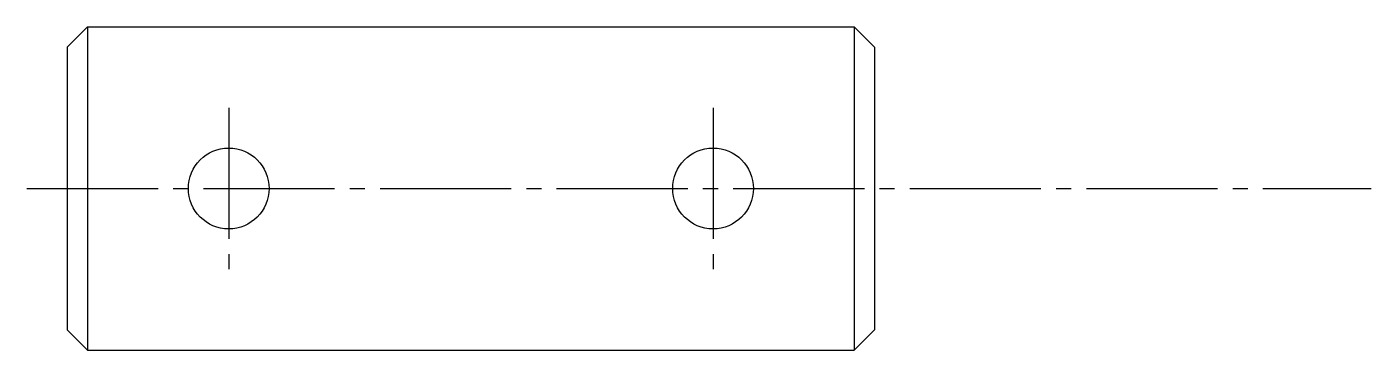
# Model space of a CAD drawing. Extents: x 21 to 333, y 20 to 212.
# Drawn here: x 239.55 to 272.86, y 203.09 to 211.09 of the extents above; entities outside this region: 2.
import ezdxf

# ---------------------------------------------------------------- set-up
doc = ezdxf.new("R2010")
doc.units = 0
doc.header["$LTSCALE"] = 0.25
doc.linetypes.add('CENTER', pattern=[17.5, 13, -1.5, 1.5, -1.5])
doc.layers.get('0').update_dxf_attribs({"linetype": 'CONTINUOUS'})
doc.layers.add('CENTER', color=1, linetype='CENTER')

msp = doc.modelspace()

# ---------------------------------------------------------------- linework, layer by layer
for p, q in [((240.555, 210.588), (241.055, 211.088)), ((241.055, 211.088), (241.055, 203.088)), ((241.055, 211.088), (260.055, 211.088)), ((260.055, 211.088), (260.055, 203.088)), ((260.055, 211.088), (260.555, 210.588)), ((240.555, 210.588), (240.555, 203.588)), ((260.555, 210.588), (260.555, 203.588)), ((241.055, 203.088), (240.555, 203.588)), ((260.055, 203.088), (260.555, 203.588)), ((241.055, 203.088), (260.055, 203.088)), ((245.805, 203.088), (245.805, 203.088)), ((250.555, 203.088), (250.555, 203.088))]:
    msp.add_line(p, q)
for centre in [(244.555, 207.088), (256.555, 207.088)]:
    msp.add_circle(centre, 1)
at = {"layer": 'CENTER', "color": 1, "linetype": 'CENTER'}
for p, q in [((244.555, 209.088), (244.555, 205.088)), ((256.555, 209.088), (256.555, 205.088)), ((239.555, 207.088), (272.86, 207.088))]:
    msp.add_line(p, q, dxfattribs=at)

# ---------------------------------------------------------------- texts
for s, p in [('CLGN 8-10', (20, 50)), ('CLGN08', (20, 20))]:
    msp.add_text(s, height=8).set_placement(p)

doc.saveas('drawing.dxf')
